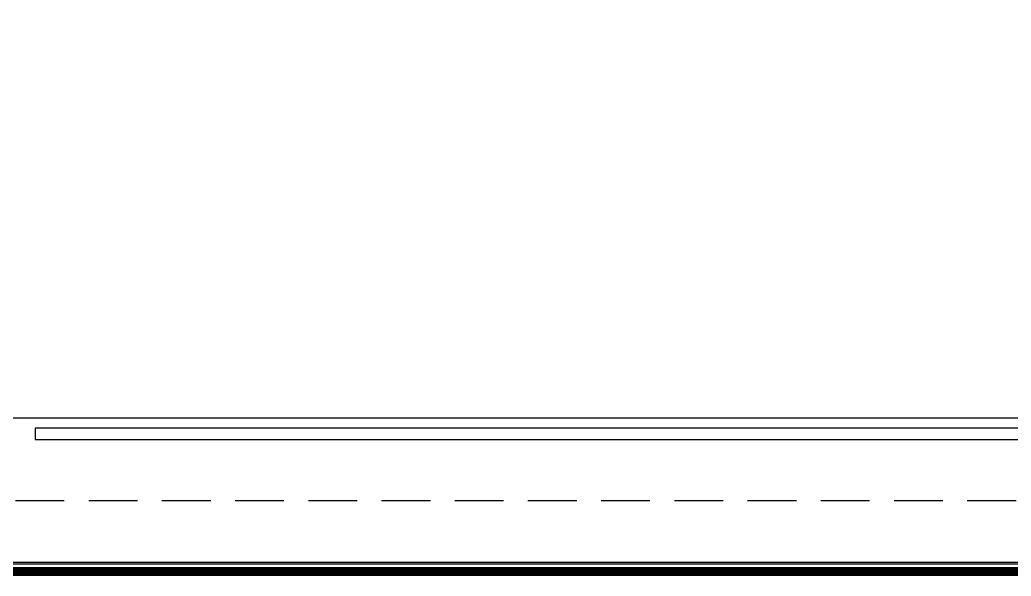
# Model space of a CAD drawing. Header units: millimetres. Extents: x 4836525 to 5356909, y -1773032 to -1295773.
# Drawn here: x 5005868 to 5070356, y -1597412 to -1561204 of the extents above; entities that cross this region are included whole.
import ezdxf

# ---------------------------------------------------------------- set-up
doc = ezdxf.new("R2010")
doc.units = ezdxf.units.MM
doc.header["$LTSCALE"] = 1000
doc.linetypes.add('HIDDEN', pattern=[9.525, 6.35, -3.175])
doc.linetypes.add('PHANTOM', pattern=[2.5, 1.25, -0.25, 0.25, -0.25, 0.25, -0.25])
doc.layers.get('0').update_dxf_attribs({"lineweight": 9})
doc.layers.get('DEFPOINTS').update_dxf_attribs({"color": 11})
for name, color, linetype in [('PAV', 8, 'Continuous'), ('ROAD', 3, 'Continuous'), ('ROAD_HID', 252, 'HIDDEN'), ('SI-SITE', 1, 'PHANTOM')]:
    doc.layers.add(name, color=color, linetype=linetype)

# ---------------------------------------------------------------- blocks, each defined once
blk = doc.blocks.new('BL-진출입불허_20230308')
at = {"layer": 'DEFPOINTS'}
blk.add_lwpolyline([(113512, 76857), (227024, 153714), (178246, 225775), (132627, 293177), (122798, 295057), (15126, 222170), (-90066, 150962), (-91946, 141132), (-66757, 103942), (-62488, 92282), (-48788, 72051), (0, 0)], close=True, dxfattribs=at)
blk = doc.blocks.new('ROAD_PLAN')
at = {"layer": 'DEFPOINTS'}
blk.add_lwpolyline([(-91950, 141130), (-90070, 150960), (15120, 222170), (122790, 295060), (132620, 293180), (178240, 225780), (227020, 153720), (113510, 76860), (0, 0), (-48790, 72050), (-62490, 92280), (-66760, 103940)], close=True, dxfattribs=at)

msp = doc.modelspace()

# ---------------------------------------------------------------- linework, layer by layer
msp.add_lwpolyline([(5107290, -1597109), (5244374, -1597112), (5244387, -1510094), (5244404, -1428706), (5237319, -1421638), (5107297, -1421622), (4980270, -1421605), (4973201, -1428691), (4973207, -1473609), (4970205, -1485658), (4970206, -1510090), (4970207, -1597105)], close=True)
at = {"layer": 'DEFPOINTS'}
msp.add_lwpolyline([(5241374, -1596612), (5241387, -1510093), (5241404, -1429951), (5236078, -1424638), (5107296, -1424622), (4981514, -1424606), (4976202, -1429931), (4976202, -1473998), (4973205, -1486026), (4973206, -1510090), (4973207, -1596605), (5107290, -1596609)], dxfattribs=at)
for points in [[(5227873, -1479613), (5002873, -1479613), (5002873, -1587113), (5227873, -1587113)], [(4970206, -1510090), (5107295, -1510085), (5107290, -1597109), (4970207, -1597105)]]:
    msp.add_lwpolyline(points, close=True, dxfattribs=at)
at = {"layer": 'ROAD'}
msp.add_line((5230773, -1596512), (4970207, -1596512), dxfattribs=at)
msp.add_lwpolyline([(5228848, -1585613), (5228548, -1585613), (5228548, -1587788), (5006873, -1587788), (5006873, -1588512), (5228848, -1588512, 0.414214), (5230048, -1587312), (5230048, -1586813, 0.414214), (5228848, -1585613)], format="xyb", dxfattribs=at)
at = {"layer": 'ROAD_HID', "ltscale": 0.5}
msp.add_line((5223073, -1592512), (4970206, -1592512), dxfattribs=at)
at = {"layer": 'SI-SITE', "ltscale": 5, "const_width": 600}
msp.add_lwpolyline([(5107290, -1597109), (5244374, -1597112), (5244387, -1510094), (5244404, -1428706), (5237319, -1421638), (5107297, -1421622), (4980270, -1421605), (4973201, -1428691), (4973207, -1473609), (4970205, -1485658), (4970206, -1510090), (4970207, -1597105)], close=True, dxfattribs=at)

# ---------------------------------------------------------------- block references
at = {"rotation": 325.897337442676}
msp.add_blockref('BL-진출입불허_20230308', (4970207, -1597105), dxfattribs=at)
at = {"layer": 'PAV', "rotation": 325.8958751864403}
msp.add_blockref('ROAD_PLAN', (4970207, -1597105), dxfattribs=at)

doc.saveas('drawing.dxf')
